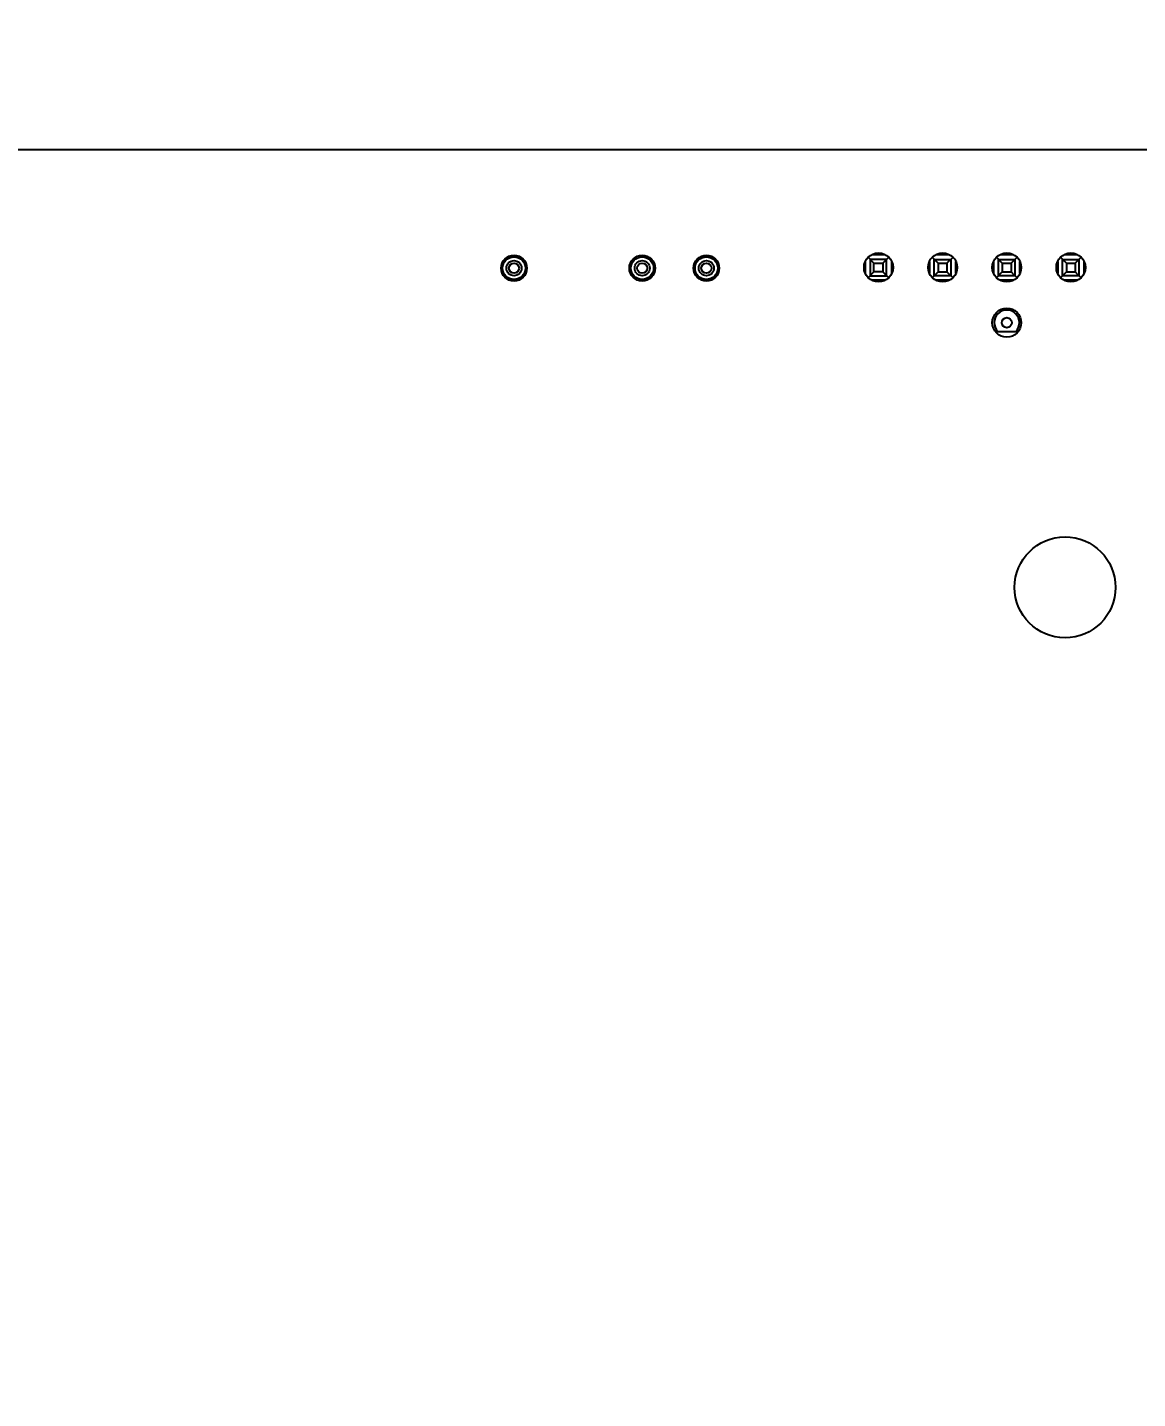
# Model space of a CAD drawing. Header units: millimetres. Extents: x 0 to 841, y 0 to 594.
# Drawn here: x 618.6 to 662.6, y 434.1 to 488.5 of the extents above; entities that cross this region are included whole.
import ezdxf

# ---------------------------------------------------------------- set-up
doc = ezdxf.new("R2010")
doc.units = ezdxf.units.MM
doc.header["$LTSCALE"] = 46.255
doc.layers.get('0').update_dxf_attribs({"linetype": 'CONTINUOUS'})
doc.layers.add('ASSEM_MEM', color=7, linetype='CONTINUOUS')
doc.styles.get("Standard").update_dxf_attribs({"font": 'txt', "width": 0.8})
doc.dimstyles.new('DIMSTYLE_1', dxfattribs={"dimtxt": 3, "dimasz": 2.1, "dimexe": 2, "dimexo": 1, "dimgap": 0.75, "dimtad": 0, "dimtih": 1, "dimtoh": 1, "dimzin": 0, "dimdsep": 46, "dimtxsty": 'STANDARD', "dimblk": '_FILLED', "dimblk1": '_FILLED', "dimblk2": '_FILLED', "dimcen": 0.09, "dimazin": 0, "dimtp": 0.01, "dimtm": 0.01, "dimtfac": 1, "dimtofl": 0, "dimtmove": 0, "dimatfit": 3, "dimldrblk": '_FILLED', "dimfxl": 1, "dimtolj": 1, "dimtzin": 0, "dimarcsym": 0})

# ---------------------------------------------------------------- blocks, each defined once
blk = doc.blocks.new('*D60')
at = {"color": 7, "linetype": 'CONTINUOUS'}
blk.add_line((559.298, 381.275), (726.411, 381.275), dxfattribs=at)
at = {"color": 7, "linetype": 'CONTINUOUS', "insert": (727.911, 385.025), "char_height": 3, "width": 14.4, "attachment_point": 1, "line_spacing_factor": 0.9}
blk.add_mtext('105.37', dxfattribs=at)
blk = doc.blocks.new('_FILLED')
at = {"color": 0, "linetype": 'BYBLOCK'}
blk.add_solid([(0, 0), (-1, 0.167), (-1, -0.167)], dxfattribs=at)
blk = doc.blocks.new('*D64')
at = {"color": 7, "linetype": 'CONTINUOUS'}
blk.add_line((558.148, 381.5), (558.148, 503.183), dxfattribs=at)
at = {"color": 7, "linetype": 'CONTINUOUS', "insert": (554.398, 504.683), "char_height": 3, "width": 14.4, "attachment_point": 1, "rotation": 90, "line_spacing_factor": 0.9}
blk.add_mtext('146.47', dxfattribs=at)

msp = doc.modelspace()

# ---------------------------------------------------------------- linework, layer by layer
at = {"layer": 'ASSEM_MEM', "color": 7, "linetype": 'CONTINUOUS'}
for p, q in [((532.623, 483.64), (700.623, 483.64)), ((651.915, 479.369), (651.993, 479.29)), ((651.983, 479.29), (651.983, 478.64)), ((652.633, 479.29), (651.983, 479.29)), ((651.983, 479.29), (652.133, 479.14)), ((652.054, 479.48), (652.573, 479.48)), ((652.483, 479.14), (652.712, 479.369)), ((652.633, 478.64), (652.633, 479.29)), ((654.455, 479.369), (654.533, 479.29)), ((654.523, 478.64), (654.523, 479.29)), ((654.523, 479.29), (655.173, 479.29)), ((654.673, 479.14), (654.523, 479.29)), ((654.594, 479.48), (655.113, 479.48)), ((655.023, 479.14), (655.252, 479.369)), ((655.173, 479.29), (655.173, 478.64)), ((656.995, 479.369), (657.073, 479.29)), ((657.063, 478.64), (657.063, 479.29)), ((657.063, 479.29), (657.713, 479.29)), ((657.213, 479.14), (657.063, 479.29)), ((657.134, 479.48), (657.653, 479.48)), ((657.563, 479.14), (657.792, 479.369)), ((657.713, 479.29), (657.713, 478.64)), ((659.535, 479.369), (659.613, 479.29)), ((659.603, 478.64), (659.603, 479.29)), ((659.603, 479.29), (660.253, 479.29)), ((659.753, 479.14), (659.603, 479.29)), ((659.674, 479.48), (660.193, 479.48)), ((660.103, 479.14), (660.332, 479.369)), ((660.253, 479.29), (660.253, 478.64)), ((651.803, 478.737), (651.803, 479.203)), ((652.133, 478.79), (651.915, 478.571)), ((652.133, 478.79), (652.133, 479.14)), ((652.133, 479.14), (652.483, 479.14)), ((652.483, 478.79), (652.133, 478.79)), ((652.483, 479.14), (652.483, 478.79)), ((652.483, 478.79), (652.633, 478.64)), ((652.823, 479.203), (652.823, 478.737)), ((654.343, 478.737), (654.343, 479.203)), ((654.455, 478.571), (654.673, 478.79)), ((654.673, 479.14), (654.673, 478.79)), ((654.673, 479.14), (655.023, 479.14)), ((654.673, 478.79), (655.023, 478.79)), ((655.023, 479.14), (655.023, 478.79)), ((655.173, 478.64), (655.023, 478.79)), ((655.363, 479.203), (655.363, 478.737)), ((656.883, 478.737), (656.883, 479.203)), ((656.995, 478.571), (657.213, 478.79)), ((657.213, 479.14), (657.213, 478.79)), ((657.213, 479.14), (657.563, 479.14)), ((657.213, 478.79), (657.563, 478.79)), ((657.563, 479.14), (657.563, 478.79)), ((657.713, 478.64), (657.563, 478.79)), ((657.903, 479.203), (657.903, 478.737)), ((659.423, 478.737), (659.423, 479.203)), ((659.535, 478.571), (659.753, 478.79)), ((659.753, 479.14), (659.753, 478.79)), ((659.753, 479.14), (660.103, 479.14)), ((659.753, 478.79), (660.103, 478.79)), ((660.103, 479.14), (660.103, 478.79)), ((660.253, 478.64), (660.103, 478.79)), ((660.443, 479.203), (660.443, 478.737)), ((651.983, 478.64), (652.633, 478.64)), ((652.573, 478.46), (652.054, 478.46)), ((652.712, 478.571), (652.633, 478.65)), ((655.173, 478.64), (654.523, 478.64)), ((655.113, 478.46), (654.594, 478.46)), ((655.173, 478.65), (655.252, 478.571)), ((657.713, 478.64), (657.063, 478.64)), ((657.653, 478.46), (657.134, 478.46)), ((657.713, 478.65), (657.792, 478.571)), ((660.253, 478.64), (659.603, 478.64)), ((660.193, 478.46), (659.674, 478.46)), ((660.253, 478.65), (660.332, 478.571)), ((656.94, 476.43), (657.847, 476.43))]:
    msp.add_line(p, q, dxfattribs=at)
for centre, radius in [((637.873, 478.94), 0.51), ((637.873, 478.94), 0.45), ((642.953, 478.94), 0.51), ((642.953, 478.94), 0.45), ((645.493, 478.94), 0.51), ((645.493, 478.94), 0.45), ((652.313, 478.97), 0.575), ((654.853, 478.97), 0.575), ((657.393, 478.97), 0.575), ((659.933, 478.97), 0.575), ((637.873, 478.94), 0.3), ((637.873, 478.94), 0.2), ((642.953, 478.94), 0.3), ((642.953, 478.94), 0.2), ((645.493, 478.94), 0.3), ((645.493, 478.94), 0.2), ((657.393, 476.78), 0.575), ((657.393, 476.78), 0.2), ((659.703, 466.29), 2)]:
    msp.add_circle(centre, radius, dxfattribs=at)
msp.add_arc((657.393, 476.78), 0.5, 315.573, 224.427, dxfattribs=at)

# ---------------------------------------------------------------- dimensions: what is measured, and where the dimension line sits
at = {"color": 7, "linetype": 'CONTINUOUS'}
for feature_location, offset, dtype, origin, picture, middle in [((558.148413215, 381.500339129), (0, 121.682256963), 1, (704.623413146, 380.500339129), '*D64', (555.89840277, 512.182609878)), ((559.298413284, 381.275339129), (167.113010914, 0), 0, (558.298413284, 486.640339129), '*D60', (735.411433655, 383.525343597))]:
    dim = msp.add_ordinate_dim(feature_location=feature_location, offset=offset, dtype=dtype, origin=origin, dimstyle='DIMSTYLE_1', override={"dimtad": 1, "dimtih": 0, "dimtoh": 0}, dxfattribs=at)
    dim.commit()
    dim.dimension.update_dxf_attribs({"geometry": picture, "text_midpoint": middle})

doc.saveas('drawing.dxf')
